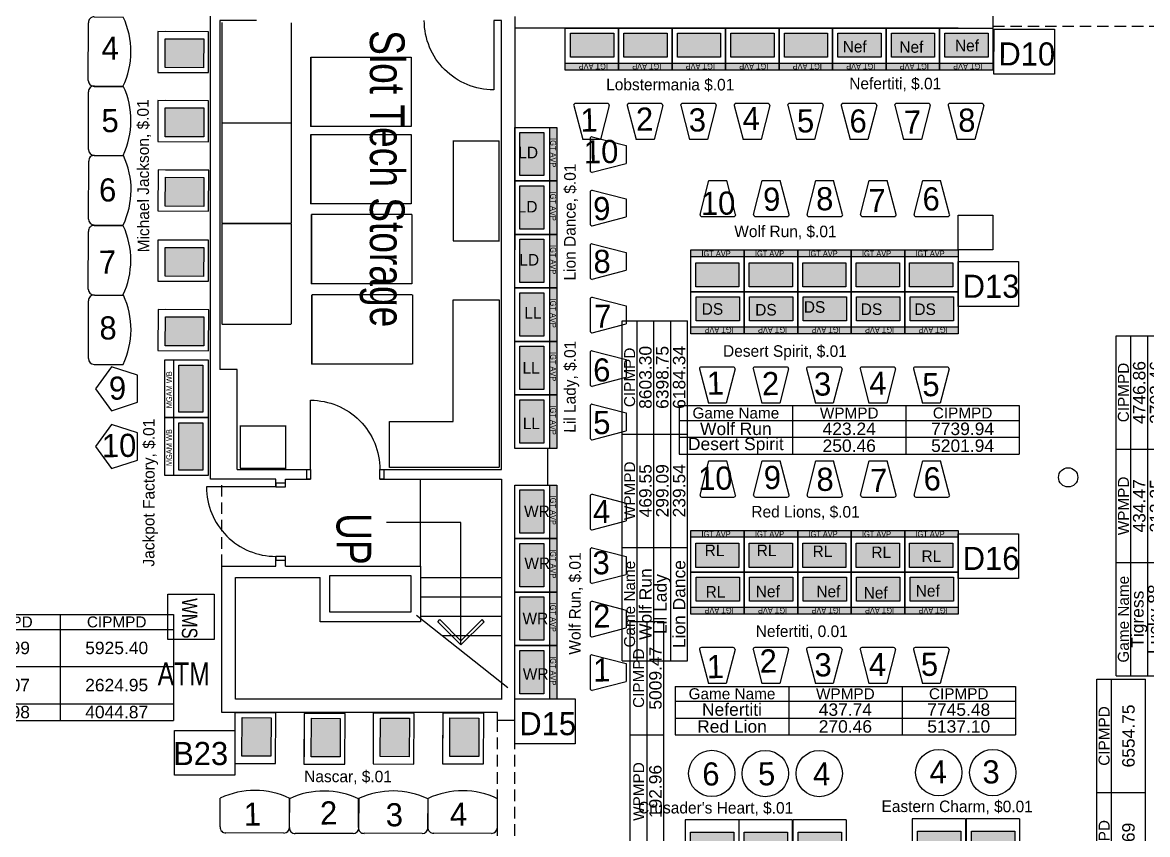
# Model space of a CAD drawing. Header units: inches. Extents: x 3213 to 10275, y -3570 to -435.
# Drawn here: x 8625 to 9209, y -3199 to -2778 of the extents above; entities that cross this region are included whole.
import ezdxf
from ezdxf.enums import TextEntityAlignment as Align

# ---------------------------------------------------------------- set-up
doc = ezdxf.new("R2010")
doc.units = ezdxf.units.IN
doc.header["$LTSCALE"] = 24
doc.header["$MEASUREMENT"] = 0
doc.linetypes.add('HIDDEN', pattern=[0.375, 0.25, -0.125])
for name, color, linetype in [('00 Bally Slots', 9, 'Continuous'), ('00 Bank', 7, 'Continuous'), ('00 IGT Slots', 7, 'Continuous'), ('00 MGAM Slots', 173, 'Continuous'), ('00 PT Enrollment', 7, 'Continuous'), ('00 Themes', 7, 'Continuous'), ('00SDG Game Type', 7, 'Continuous'), ('F1  CLG', 15, 'HIDDEN'), ('F1  COL', 242, 'Continuous'), ('F1  DIM', 4, 'Continuous'), ('F1  DOORS', 1, 'Continuous'), ('F1  WALL', 3, 'Continuous'), ('F1 NOTE', 4, 'Continuous'), ('F1NOTE-CUBE', 4, 'Continuous'), ('FI  STAIRS', 8, 'Continuous'), ('FP1-WALL', 3, 'Continuous'), ('Machine Denoms', 7, 'Continuous')]:
    doc.layers.add(name, color=color, linetype=linetype)
doc.layers.get('00SDG Game Type').off()
doc.layers.get('Machine Denoms').off()
doc.styles.add('ARCHSTYL', font='HAND.SHX', dxfattribs={"width": 0.8})
doc.styles.add('HAND', font='Hand.shx', dxfattribs={"width": 0.8, "height": 0.5})
doc.dimstyles.new('gDIM192', dxfattribs={"dimscale": 192, "dimtxt": 0.125, "dimasz": 0.03125, "dimexe": 0.09375, "dimexo": 0.09375, "dimgap": 0.03125, "dimtad": 1, "dimdec": 0, "dimrnd": 0.015625, "dimzin": 3, "dimdsep": 46, "dimlunit": 4, "dimtxsty": 'HAND', "dimblk1": 'RPSLASH', "dimblk2": 'RPSLASH', "dimsah": 1, "dimcen": 0.09375, "dimdle": 0.03125, "dimclrt": 256, "dimadec": 0, "dimazin": 0, "dimtfac": 2, "dimtdec": 0, "dimtofl": 0, "dimtmove": 2, "dimatfit": 3, "dimldrblk": '_RPATick2', "dimfxl": 1, "dimfrac": 2, "dimtzin": 0, "dimarcsym": 0})

# ---------------------------------------------------------------- blocks, each defined once
blk = doc.blocks.new('_RPATick2')
for p, q in [((-2, 2), (-2.179, 1.821)), ((-2, 2), (0, 0)), ((-2.179, 1.821), (-0.358, 0)), ((-0.358, 0), (-2.179, -1.821)), ((0, 0), (-2, -2)), ((-2, -2), (-2.179, -1.821))]:
    blk.add_line(p, q)
blk.add_lwpolyline([(0, 0), (-1, 0)])
blk = doc.blocks.new('RPSLASH')
blk.add_line((2.762, 0), (-4.5, 0))
at = {"color": 5, "const_width": 0.43}
blk.add_lwpolyline([(-2.149, -2.149), (2.149, 2.149)], dxfattribs=at)
blk = doc.blocks.new('IGT UR')
at = {"linetype": 'ByBlock', "lineweight": -3}
h = blk.add_hatch(color=0, dxfattribs=at)
h.dxf.hatch_style = 1
h.set_gradient(color1=(255, 255, 0), tint=0.32, name='CYLINDER')
h.paths.add_polyline_path([(-2.53, 24.98), (-15.06, 24.98), (-15.06, 2.52), (-2.53, 2.52)])
h = blk.add_hatch(color=7, dxfattribs=at)
h.set_gradient(color1=(241, 237, 14), color2=(18, 202, 42), tint=1)
h.paths.add_polyline_path([(-22.41, 4.76), (-22.41, 20.2), (-17.91, 20.2), (-17.91, 4.76)], flags=9)
at = {"layer": '00 IGT Slots', "linetype": 'ByBlock', "lineweight": -3}
h = blk.add_hatch(color=7, dxfattribs=at)
h.set_gradient(color1=(241, 237, 14), color2=(18, 202, 42), tint=1)
h.paths.add_polyline_path([(-18.14, 27.75), (-21.75, 27.75), (-21.75, 0), (-18.14, 0)])
at = {"color": 0, "linetype": 'ByBlock', "lineweight": -3}
blk.add_lwpolyline([(-15.06, 24.98), (-2.53, 24.98), (-2.53, 2.52), (-15.06, 2.52)], close=True, dxfattribs=at)
at = {"layer": '00 IGT Slots', "color": 20}
for p, q in [((-21.75, 0), (-21.75, 27.75)), ((-21.75, 27.75), (0, 27.75)), ((0, 27.75), (0, 0)), ((0, 0), (-21.75, 0))]:
    blk.add_line(p, q, dxfattribs=at)
at = {"layer": '00 IGT Slots', "color": 20, "ltscale": 25}
for p, q in [((-40.04, 23.22), (-57.75, 18.6)), ((-57.75, 9.34), (-57.75, 18.6)), ((-39.04, 5.79), (-39.04, 22.29)), ((-40.04, 4.79), (-57.76, 9.34))]:
    blk.add_line(p, q, dxfattribs=at)
at = {"layer": '00 IGT Slots', "color": 20, "linetype": 'ByBlock', "lineweight": -3}
blk.add_lwpolyline([(-21.75, 27.75), (-18.14, 27.75), (-18.14, 0), (-21.75, 0)], close=True, dxfattribs=at)
at = {"layer": '00 IGT Slots', "color": 20, "ltscale": 25}
for centre, start, end in [((-40.04, 22.29), 0, 90), ((-40.04, 5.79), 270, 0)]:
    blk.add_arc(centre, 1, start, end, dxfattribs=at)
at = {"layer": '00 IGT Slots', "color": 7, "linetype": 'ByBlock', "lineweight": -3, "insert": (-21.36, 5.52), "char_height": 3, "width": 15.2726, "attachment_point": 1, "rotation": 90, "style": 'HAND'}
blk.add_mtext('IGT AVP', dxfattribs=at)
blk = doc.blocks.new('atm')
at = {"layer": 'F1NOTE-CUBE', "color": 106, "style": 'HAND', "width": 0.8}
blk.add_text('ATM', height=12, rotation=90, dxfattribs=at).set_placement((15.13, 5.89))
blk = doc.blocks.new('Western Money System')
at = {"layer": 'F1 NOTE', "color": 1}
for p, q in [((-11.68, 0), (-11.68, 24)), ((-11.68, 24), (11.68, 24)), ((11.68, 24), (11.68, 0)), ((11.68, 0), (-11.68, 0))]:
    blk.add_line(p, q, dxfattribs=at)
at = {"layer": 'F1 NOTE', "color": 1, "insert": (-9.65, 15.27), "char_height": 8, "width": 21.3295, "attachment_point": 1, "style": 'HAND'}
blk.add_mtext('{\\Fhand.shx;WMS}', dxfattribs=at)
blk = doc.blocks.new('*T344')
at = {"layer": '00 Themes', "linetype": 'ByBlock', "lineweight": -2, "transparency": 16777216}
for p, q in [((0, 0), (176.43, 0)), ((0, 0), (0, -54.99)), ((176.43, 0), (176.43, -54.99)), ((0, -54.99), (176.43, -54.99))]:
    blk.add_line(p, q, dxfattribs=at)
at = {"layer": '00 Themes', "color": 0, "linetype": 'ByBlock', "lineweight": -2, "transparency": 16777216}
for p, q in [((58.81, 0), (58.81, -54.99)), ((117.62, 0), (117.62, -54.99)), ((0, -7.7), (176.43, -7.7)), ((0, -26.97), (176.43, -26.97)), ((0, -46.24), (176.43, -46.24))]:
    blk.add_line(p, q, dxfattribs=at)
at = {"layer": '00 Themes', "color": 0, "lineweight": -3, "transparency": 16777216, "width": 58.689, "attachment_point": 5}
for s, insert, char_height in [('{\\fArial|b0|i0|c0;Game Name', (29.4, -3.85), 5.6858), ('{\\fArial|b0|i0|c0;WPMPD', (88.21, -3.85), 5.6858), ('{\\fArial|b0|i0|c0;CIPMPD', (147.02, -3.85), 5.6858), ('{\\fArial|b0|i0|c0;', (29.4, -17.34), 6.467), ('{\\fArial|b0|i0|c0;\\c65280;411.99 ', (88.21, -17.34), 6.467), ('{\\fArial|b0|i0|c0;\\c52479;5925.40 ', (147.02, -17.34), 6.467), ('{\\fArial|b0|i0|c0;Kingdom Of Titans', (29.4, -36.61), 6.467), ('{\\fArial|b0|i0|c0;\\c52479;216.07 ', (88.21, -36.61), 6.467), ('{\\fArial|b0|i0|c0;\\c255;2624.95 ', (147.02, -36.61), 6.467), ('{\\fArial|b0|i0|c0;Bamboozled', (29.4, -50.61), 6.467), ('{\\fArial|b0|i0|c0;\\c52479;241.98 ', (88.21, -50.61), 6.467), ('{\\fArial|b0|i0|c0;\\c255;4044.87 ', (147.02, -50.61), 6.467)]:
    blk.add_mtext(s, dxfattribs=dict(at, insert=insert, char_height=char_height))
blk = doc.blocks.new('*T395')
at = {"layer": '00 Themes', "linetype": 'ByBlock', "lineweight": -2, "transparency": 16777216}
for p, q in [((0, 0), (176.43, 0)), ((0, 0), (0, -25.19)), ((176.43, 0), (176.43, -25.19)), ((0, -25.19), (176.43, -25.19))]:
    blk.add_line(p, q, dxfattribs=at)
at = {"layer": '00 Themes', "color": 0, "linetype": 'ByBlock', "lineweight": -2, "transparency": 16777216}
for p, q in [((58.81, 0), (58.81, -25.19)), ((117.62, 0), (117.62, -25.19)), ((0, -7.7), (176.43, -7.7)), ((0, -16.44), (176.43, -16.44))]:
    blk.add_line(p, q, dxfattribs=at)
at = {"layer": '00 Themes', "color": 0, "lineweight": -3, "transparency": 16777216, "width": 58.689, "attachment_point": 5}
for s, insert, char_height in [('{\\fArial|b0|i0|c0;Game Name', (29.4, -3.85), 5.6858), ('{\\fArial|b0|i0|c0;WPMPD', (88.21, -3.85), 5.6858), ('{\\fArial|b0|i0|c0;CIPMPD', (147.02, -3.85), 5.6858), ('{\\fArial|b0|i0|c0;Wolf Run', (29.4, -12.07), 6.467), ('{\\fArial|b0|i0|c0;\\c65280;423.24 ', (88.21, -12.07), 6.467), ('{\\fArial|b0|i0|c0;\\c65280;7739.94 ', (147.02, -12.07), 6.467), ('{\\fArial|b0|i0|c0;Desert Spirit', (29.4, -20.82), 6.467), ('{\\fArial|b0|i0|c0;\\c52479;250.46 ', (88.21, -20.82), 6.467), ('{\\fArial|b0|i0|c0;\\c255;5201.94 ', (147.02, -20.82), 6.467)]:
    blk.add_mtext(s, dxfattribs=dict(at, insert=insert, char_height=char_height))
blk = doc.blocks.new('*T397')
at = {"layer": '00 Themes', "linetype": 'ByBlock', "lineweight": -2, "transparency": 16777216}
for p, q in [((0, 0), (0, 176.43)), ((0, 176.43), (25.19, 176.43)), ((25.19, 0), (25.19, 176.43)), ((0, 0), (25.19, 0))]:
    blk.add_line(p, q, dxfattribs=at)
at = {"layer": '00 Themes', "color": 0, "linetype": 'ByBlock', "lineweight": -2, "transparency": 16777216}
for p, q in [((7.7, 0), (7.7, 176.43)), ((16.44, 0), (16.44, 176.43)), ((0, 117.62), (25.19, 117.62)), ((0, 58.81), (25.19, 58.81))]:
    blk.add_line(p, q, dxfattribs=at)
at = {"layer": '00 Themes', "color": 0, "lineweight": -3, "transparency": 16777216, "width": 58.689, "attachment_point": 5, "rotation": 90}
for s, insert, char_height in [('{\\fArial|b0|i0|c0;CIPMPD', (3.85, 147.02), 5.6858), ('{\\fArial|b0|i0|c0;\\c255;4746.86 ', (12.07, 147.02), 6.467), ('{\\fArial|b0|i0|c0;\\c255;2702.46 ', (20.82, 147.02), 6.467), ('{\\fArial|b0|i0|c0;WPMPD', (3.85, 88.21), 5.6858), ('{\\fArial|b0|i0|c0;\\c65280;434.47 ', (12.07, 88.21), 6.467), ('{\\fArial|b0|i0|c0;\\c52479;212.35 ', (20.82, 88.21), 6.467), ('{\\fArial|b0|i0|c0;Game Name', (3.85, 29.4), 5.6858), ('{\\fArial|b0|i0|c0;Lucky 88', (20.82, 29.4), 6.467), ('{\\fArial|b0|i0|c0;Tigress', (12.07, 29.4), 6.467)]:
    blk.add_mtext(s, dxfattribs=dict(at, insert=insert, char_height=char_height))
blk = doc.blocks.new('*T398')
at = {"layer": '00 Themes', "linetype": 'ByBlock', "lineweight": -2, "transparency": 16777216}
for p, q in [((0, 0), (176.43, 0)), ((0, 0), (0, -25.19)), ((176.43, 0), (176.43, -25.19)), ((0, -25.19), (176.43, -25.19))]:
    blk.add_line(p, q, dxfattribs=at)
at = {"layer": '00 Themes', "color": 0, "linetype": 'ByBlock', "lineweight": -2, "transparency": 16777216}
for p, q in [((58.81, 0), (58.81, -25.19)), ((117.62, 0), (117.62, -25.19)), ((0, -7.7), (176.43, -7.7)), ((0, -16.44), (176.43, -16.44))]:
    blk.add_line(p, q, dxfattribs=at)
at = {"layer": '00 Themes', "color": 0, "lineweight": -3, "transparency": 16777216, "width": 58.689, "attachment_point": 5}
for s, insert, char_height in [('{\\fArial|b0|i0|c0;Game Name', (29.4, -3.85), 5.6858), ('{\\fArial|b0|i0|c0;WPMPD', (88.21, -3.85), 5.6858), ('{\\fArial|b0|i0|c0;CIPMPD', (147.02, -3.85), 5.6858), ('{\\fArial|b0|i0|c0;Nefertiti', (29.4, -12.07), 6.467), ('{\\fArial|b0|i0|c0;\\c65280;437.74 ', (88.21, -12.07), 6.467), ('{\\fArial|b0|i0|c0;\\c65280;7745.48 ', (147.02, -12.07), 6.467), ('{\\fArial|b0|i0|c0;Red Lion', (29.4, -20.82), 6.467), ('{\\fArial|b0|i0|c0;\\c52479;270.46 ', (88.21, -20.82), 6.467), ('{\\fArial|b0|i0|c0;\\c255;5137.10 ', (147.02, -20.82), 6.467)]:
    blk.add_mtext(s, dxfattribs=dict(at, insert=insert, char_height=char_height))
blk = doc.blocks.new('*T399')
at = {"layer": '00 Themes', "linetype": 'ByBlock', "lineweight": -2, "transparency": 16777216}
for p, q in [((0, 0), (0, 176.43)), ((0, 176.43), (17.49, 176.43)), ((17.49, 0), (17.49, 176.43)), ((0, 0), (17.49, 0))]:
    blk.add_line(p, q, dxfattribs=at)
at = {"layer": '00 Themes', "color": 0, "linetype": 'ByBlock', "lineweight": -2, "transparency": 16777216}
for p, q in [((8.74, 0), (8.74, 176.43)), ((0, 117.62), (17.49, 117.62)), ((0, 58.81), (17.49, 58.81))]:
    blk.add_line(p, q, dxfattribs=at)
at = {"layer": '00 Themes', "color": 0, "lineweight": -3, "transparency": 16777216, "width": 58.689, "attachment_point": 5, "rotation": 90}
for s, insert, char_height in [('{\\fArial|b0|i0|c0;CIPMPD', (4.37, 147.02), 5.6858), ('{\\fArial|b0|i0|c0;\\c255;5009.47 ', (13.11, 147.02), 6.467), ('{\\fArial|b0|i0|c0;WPMPD', (4.37, 88.21), 5.6858), ('{\\fArial|b0|i0|c0;\\c255;192.96 ', (13.11, 88.21), 6.467), ('{\\fArial|b0|i0|c0;Game Name', (4.37, 29.4), 5.6858), ('{\\fArial|b0|i0|c0;Fire Horse', (13.11, 29.4), 6.467)]:
    blk.add_mtext(s, dxfattribs=dict(at, insert=insert, char_height=char_height))
blk = doc.blocks.new('*T400')
at = {"layer": '00 Themes', "linetype": 'ByBlock', "lineweight": -2, "transparency": 16777216}
for p, q in [((0, 0), (0, 176.43)), ((0, 176.43), (25.29, 176.43)), ((25.29, 0), (25.29, 176.43)), ((0, 0), (25.29, 0))]:
    blk.add_line(p, q, dxfattribs=at)
at = {"layer": '00 Themes', "color": 0, "linetype": 'ByBlock', "lineweight": -2, "transparency": 16777216}
for p, q in [((7.7, 0), (7.7, 176.43)), ((0, 117.62), (25.29, 117.62)), ((0, 58.81), (25.29, 58.81))]:
    blk.add_line(p, q, dxfattribs=at)
at = {"layer": '00 Themes', "color": 0, "lineweight": -3, "transparency": 16777216, "width": 58.689, "attachment_point": 5, "rotation": 90}
for s, insert, char_height in [('{\\fArial|b0|i0|c0;CIPMPD', (3.85, 147.02), 5.6858), ('{\\fArial|b0|i0|c0;\\c65280;6554.75 ', (16.49, 147.02), 6.467), ('{\\fArial|b0|i0|c0;WPMPD', (3.85, 88.21), 5.6858), ('{\\fArial|b0|i0|c0;\\c65280;415.69 ', (16.49, 88.21), 6.467), ('{\\fArial|b0|i0|c0;Game Name', (3.85, 29.4), 5.6858), ('{\\fArial|b0|i0|c0;Meltdown', (16.49, 29.4), 6.467)]:
    blk.add_mtext(s, dxfattribs=dict(at, insert=insert, char_height=char_height))
blk = doc.blocks.new('*T405')
at = {"layer": '00 Themes', "linetype": 'ByBlock', "lineweight": -2, "transparency": 16777216}
for p, q in [((0, 0), (0, 176.43)), ((0, 176.43), (33.93, 176.43)), ((33.93, 0), (33.93, 176.43)), ((0, 0), (33.93, 0))]:
    blk.add_line(p, q, dxfattribs=at)
at = {"layer": '00 Themes', "color": 0, "linetype": 'ByBlock', "lineweight": -2, "transparency": 16777216}
for p, q in [((7.7, 0), (7.7, 176.43)), ((16.44, 0), (16.44, 176.43)), ((25.19, 0), (25.19, 176.43)), ((0, 117.62), (33.93, 117.62)), ((0, 58.81), (33.93, 58.81))]:
    blk.add_line(p, q, dxfattribs=at)
at = {"layer": '00 Themes', "color": 0, "lineweight": -3, "transparency": 16777216, "width": 58.689, "attachment_point": 5, "rotation": 90}
for s, insert, char_height in [('{\\fArial|b0|i0|c0;CIPMPD', (3.85, 147.02), 5.6858), ('{\\fArial|b0|i0|c0;\\c65280;8603.30 ', (12.07, 147.02), 6.467), ('{\\fArial|b0|i0|c0;\\c52479;6398.75 ', (20.82, 147.02), 6.467), ('{\\fArial|b0|i0|c0;\\c52479;6184.34 ', (29.56, 147.02), 6.467), ('{\\fArial|b0|i0|c0;WPMPD', (3.85, 88.21), 5.6858), ('{\\fArial|b0|i0|c0;\\c65280;469.55 ', (12.07, 88.21), 6.467), ('{\\fArial|b0|i0|c0;\\c52479;299.09 ', (20.82, 88.21), 6.467), ('{\\fArial|b0|i0|c0;\\c52479;239.54 ', (29.56, 88.21), 6.467), ('{\\fArial|b0|i0|c0;Game Name', (3.85, 29.4), 5.6858), ('{\\fArial|b0|i0|c0;Wolf Run', (12.07, 29.4), 6.467), ('{\\fArial|b0|i0|c0;Lion Dance', (29.56, 29.4), 6.467), ('{\\fArial|b0|i0|c0;Lil Lady', (20.82, 29.4), 6.467)]:
    blk.add_mtext(s, dxfattribs=dict(at, insert=insert, char_height=char_height))
blk = doc.blocks.new('Bally V22')
at = {"linetype": 'ByBlock', "lineweight": -3}
h = blk.add_hatch(color=0, dxfattribs=at)
h.dxf.hatch_style = 1
h.set_gradient(color1=(255, 63, 0), tint=0.32)
h.paths.add_polyline_path([(16.43, 24.99), (2.51, 24.99), (2.51, 2.52), (16.43, 2.52)])
at = {"color": 192, "linetype": 'ByBlock', "lineweight": -3}
blk.add_lwpolyline([(2.51, 24.99), (16.43, 24.99), (16.43, 2.52), (2.51, 2.52)], close=True, dxfattribs=at)
at = {"layer": '00 Bally Slots', "color": 192, "ltscale": 25}
for p, q in [((22.86, 27.75), (0, 27.75)), ((0, 0), (0, 27.75)), ((22.86, 0), (22.86, 27.75)), ((22.86, 0), (0, 0))]:
    blk.add_line(p, q, dxfattribs=at)
at = {"layer": '00 Bally Slots', "color": 192}
blk.add_circle((46.85, 13.96), 12.01, dxfattribs=at)
blk = doc.blocks.new('SDG 21in Slot Carousel end')
at = {"linetype": 'ByBlock', "lineweight": -3}
h = blk.add_hatch(color=0, dxfattribs=at)
h.dxf.hatch_style = 1
h.set_gradient(color1=(102, 0, 204), tint=0.32, name='CYLINDER')
h.paths.add_polyline_path([(17.5, 22.47), (2.5, 22.47), (2.5, 2.49), (17.5, 2.49)])
at = {"color": 192, "linetype": 'ByBlock', "lineweight": -3}
blk.add_lwpolyline([(2.5, 22.47), (17.5, 22.47), (17.5, 2.49), (2.5, 2.49)], close=True, dxfattribs=at)
at = {"layer": '00 Bally Slots', "color": 192, "linetype": 'ByBlock', "lineweight": -3}
for p, q in [((-7.38, 59.29), (-7.38, 44.29)), ((-4.38, 62.29), (25.62, 62.29)), ((25.62, 62.29), (25.62, 62.29)), ((28.62, 59.29), (28.62, 44.29))]:
    blk.add_line(p, q, dxfattribs=at)
at = {"layer": '00 Bally Slots', "color": 192}
for p, q in [((0, 26.29), (0, 0)), ((21.25, 26.29), (0, 26.29)), ((21.25, 0), (21.25, 26.29)), ((21.25, 0), (21.25, 22.5)), ((0, 0), (21.25, 0))]:
    blk.add_line(p, q, dxfattribs=at)
at = {"layer": '00 Bally Slots', "color": 192, "linetype": 'ByBlock', "lineweight": -3}
for centre, radius, start, end in [((-4.29, 59.2), 3.09, 91.62606, 178.37394), ((25.9, 59.57), 2.74, 354.15355, 95.84645), ((10.62, 82.31), 42.06, 244.66337, 295.33663)]:
    blk.add_arc(centre, radius, start, end, dxfattribs=at)
blk = doc.blocks.new('MGAM_WB')
at = {"linetype": 'ByBlock', "lineweight": -3}
h = blk.add_hatch(color=0, dxfattribs=at)
h.dxf.hatch_style = 1
h.set_gradient(color1=(0, 255, 0), tint=0.32, name='CYLINDER')
h.paths.add_polyline_path([(4587.43, -1798.98), (4575.04, -1798.98), (4575.04, -1823.39), (4587.43, -1823.39)])
h = blk.add_hatch(color=3, dxfattribs=at)
h.set_gradient(color1=(38, 153, 0), color2=(0, 0, 0), centered=1, tint=1)
h.paths.add_polyline_path([(4567.78, -1822.1), (4567.78, -1803.68), (4572.28, -1803.68), (4572.28, -1822.1)], flags=9)
h = blk.add_hatch(color=30, dxfattribs=at)
h.set_gradient(color1=(0, 173, 0), color2=(0, 0, 0), centered=1, tint=1, name='HEMISPHERICAL')
h.paths.add_polyline_path([(4567.78, -1823.25), (4567.78, -1804.84), (4572.28, -1804.84), (4572.28, -1823.25)], flags=9)
at = {"color": 3, "linetype": 'ByBlock', "lineweight": -3}
blk.add_line((4590.3, -1796.2), (4590.3, -1826.2), dxfattribs=at)
at = {"color": 94, "linetype": 'ByBlock', "lineweight": -3}
for points in [[(4567.8, -1796.2), (4590.3, -1796.2), (4590.3, -1826.2), (4567.8, -1826.2)], [(4531.8, -1811.2), (4540.1, -1822.63), (4553.53, -1818.27), (4553.53, -1804.14), (4540.1, -1799.78)]]:
    blk.add_lwpolyline(points, close=True, dxfattribs=at)
at = {"color": 3, "linetype": 'ByBlock', "lineweight": -3}
blk.add_lwpolyline([(4567.8, -1796.2), (4572.2, -1796.2), (4572.2, -1826.2), (4567.8, -1826.2)], close=True, dxfattribs=at)
at = {"color": 0, "linetype": 'ByBlock', "lineweight": -3}
blk.add_lwpolyline([(4575.04, -1798.98), (4587.43, -1798.98), (4587.43, -1823.39), (4575.04, -1823.39)], close=True, dxfattribs=at)
at = {"color": 7, "linetype": 'ByBlock', "lineweight": -3, "insert": (4568.53, -1821.35), "char_height": 3, "width": 19.5024, "attachment_point": 1, "rotation": 90, "style": 'HAND'}
blk.add_mtext('MGAM WB', dxfattribs=at)

msp = doc.modelspace()

# ---------------------------------------------------------------- linework, layer by layer
at = {"layer": '00 Bank'}
for points in [[(9160.32, -2804.44), (9129, -2804.42), (9129.01, -2781.14), (9160.32, -2781.16)], [(9141.78, -2924.97), (9110.47, -2924.95), (9110.48, -2901.67), (9141.78, -2901.68)], [(9141.79, -3066.16), (9110.47, -3066.14), (9110.48, -3042.86), (9141.79, -3042.88)], [(8911.79, -3151.86), (8880.47, -3151.84), (8880.48, -3128.56), (8911.79, -3128.57)], [(8735.23, -3168.16), (8703.91, -3168.14), (8703.92, -3144.86), (8735.23, -3144.88)]]:
    msp.add_lwpolyline(points, close=True, dxfattribs=at)
at = {"layer": '00 Themes'}
msp.add_lwpolyline([(8871.48, -3139.61), (8880.48, -3139.61), (8880.48, -3017.61), (8897.48, -3017.61), (8897.48, -2998.61), (8880.48, -2998.61), (8880.48, -2895.61)], dxfattribs=at)
at = {"layer": 'F1  CLG'}
for points in [[(9128.48, -2779.61), (9430.48, -2779.61)], [(8728.48, -3059.61), (8728.48, -3014.61)], [(8871.48, -3235.61), (8871.48, -3139.61)], [(8880.48, -3235.61), (8880.48, -3139.61)]]:
    msp.add_lwpolyline(points, dxfattribs=at)
at = {"layer": 'F1  COL'}
msp.add_circle((9167.48, -3013.61), 5, dxfattribs=at)
at = {"layer": 'F1  DOORS'}
for points in [[(8869.48, -2776.61), (8869.48, -2812.61, -0.414214), (8833.48, -2776.61, 0)], [(8774.48, -3009.61), (8774.48, -2973.61, -0.414214), (8810.48, -3009.61, 0)], [(8756.48, -3018.61), (8720.48, -3018.61, 0.414214), (8756.48, -3054.61, 0)]]:
    msp.add_lwpolyline(points, format="xyb", dxfattribs=at)
for points in [[(8774.48, -3014.61), (8772.48, -3014.61), (8772.48, -3009.61), (8774.48, -3009.61)], [(8812.48, -3014.61), (8810.48, -3014.61), (8810.48, -3009.61), (8812.48, -3009.61)], [(8761.48, -3018.61), (8761.48, -3016.61), (8756.48, -3016.61), (8756.48, -3018.61)], [(8761.48, -3056.61), (8761.48, -3054.61), (8756.48, -3054.61), (8756.48, -3056.61)]]:
    msp.add_lwpolyline(points, close=True, dxfattribs=at)
at = {"layer": 'F1  WALL'}
for points in [[(8722.48, -3014.61), (8722.48, -2674.61)], [(8746.48, -2776.61), (8727.48, -2776.61), (8727.48, -2957.61)], [(8810.48, -3009.61), (8873.48, -3009.61), (8873.48, -2776.61), (8869.48, -2776.61)], [(8736.48, -3009.61), (8736.48, -2957.61), (8727.48, -2957.61)], [(8736.48, -3009.61), (8774.48, -3009.61)], [(8756.48, -3014.61), (8722.48, -3014.61)], [(8756.48, -3018.61), (8756.48, -3014.61)], [(8761.48, -3014.61), (8774.48, -3014.61)], [(8761.48, -3018.61), (8761.48, -3014.61)], [(8810.48, -3014.61), (8873.48, -3014.61)], [(8873.48, -3014.61), (8873.48, -3128.83)], [(8871.48, -3139.61), (8871.48, -3135.61), (8728.48, -3135.61), (8728.48, -3059.61), (8756.48, -3059.61), (8756.48, -3054.61)], [(8761.48, -3059.61), (8761.48, -3054.61)], [(8761.48, -3059.61), (8831.48, -3059.61)], [(8831.48, -3059.61), (8831.48, -3088.61)], [(8873.48, -3128.61), (8735.48, -3128.61), (8735.48, -3065.61)], [(8735.48, -3065.61), (8779.48, -3065.61)], [(8831.48, -3088.61), (8779.48, -3088.61), (8779.48, -3065.61)]]:
    msp.add_lwpolyline(points, dxfattribs=at)
for points in [[(9110.48, -2877.61), (9128.48, -2877.61), (9128.48, -2895.61), (9110.48, -2895.61)], [(8826.48, -3064.61), (8826.48, -3083.61), (8784.48, -3083.61), (8784.48, -3064.61)]]:
    msp.add_lwpolyline(points, close=True, dxfattribs=at)
at = {"layer": 'FI  STAIRS'}
for points in [[(8831.48, -3059.61), (8831.48, -3014.61)], [(8831.48, -3065.61), (8873.48, -3065.61)], [(8831.48, -3075.61), (8873.48, -3075.61)], [(8829.34, -3085.16), (8876.75, -3122.66)], [(8831.48, -3085.61), (8873.48, -3085.61)], [(8842.56, -3095.61), (8873.48, -3095.61)]]:
    msp.add_lwpolyline(points, dxfattribs=at)
at = {"layer": 'FP1-WALL'}
for p, q in [((9128.48, -2769.61), (9128.48, -2780.61)), ((8880.48, -2774.61), (8880.48, -2895.61)), ((9110.48, -2780.61), (8880.48, -2780.61)), ((9110.48, -2780.61), (9128.48, -2780.61))]:
    msp.add_line(p, q, dxfattribs=at)
at = {"layer": 'FP1-WALL', "color": 192, "lineweight": -3}
for p, q in [((8728.49, -2777.65), (8728.49, -2829.65)), ((8764.41, -2777.74), (8764.41, -2829.74)), ((8774.46, -2795.62), (8774.46, -2831.62)), ((8774.64, -2795.72), (8774.64, -2831.72)), ((8826.69, -2795.72), (8774.69, -2795.72)), ((8826.73, -2795.67), (8826.73, -2831.67)), ((8728.42, -2829.73), (8764.42, -2829.73)), ((8728.48, -2829.77), (8728.48, -2881.77)), ((8764.41, -2829.74), (8764.41, -2881.74)), ((8774.43, -2835.74), (8774.43, -2871.74)), ((8774.61, -2835.84), (8774.61, -2871.84)), ((8826.65, -2835.84), (8774.65, -2835.84)), ((8826.72, -2831.66), (8774.72, -2831.66)), ((8826.7, -2835.79), (8826.7, -2871.79)), ((8826.69, -2871.78), (8774.69, -2871.78)), ((8728.38, -2882), (8764.38, -2882)), ((8728.43, -2882.04), (8728.43, -2934.04)), ((8728.48, -2881.82), (8764.48, -2881.82)), ((8764.36, -2882.01), (8764.36, -2934.01)), ((8774.72, -2877.22), (8774.72, -2913.22)), ((8774.9, -2877.32), (8774.9, -2913.32)), ((8826.95, -2877.32), (8774.95, -2877.32)), ((8826.99, -2877.27), (8826.99, -2913.27)), ((8826.98, -2913.25), (8774.98, -2913.25)), ((8775, -2918.9), (8775, -2954.9)), ((8775.18, -2919), (8775.18, -2955)), ((8827.22, -2919), (8775.22, -2919)), ((8827.27, -2918.95), (8827.27, -2954.95)), ((8728.43, -2934.09), (8764.43, -2934.09)), ((8827.26, -2954.93), (8775.26, -2954.93))]:
    msp.add_line(p, q, dxfattribs=at)
at = {"layer": 'FP1-WALL', "color": 4, "lineweight": -3}
for p, q in [((8848.37, -2839), (8872.37, -2839)), ((8848.64, -2890.86), (8848.64, -2838.88)), ((8872.3, -2891.08), (8872.3, -2839.11)), ((8848.4, -2890.98), (8872.4, -2890.98)), ((8737.77, -2986.97), (8761.77, -2986.97)), ((8738.04, -3008.87), (8738.04, -2986.85)), ((8761.7, -3008.87), (8761.7, -2987.08)), ((8737.87, -3008.87), (8761.87, -3008.87))]:
    msp.add_line(p, q, dxfattribs=at)
at = {"layer": 'FP1-WALL', "color": 6, "lineweight": -3}
for p, q in [((8848.38, -2921.49), (8872.38, -2921.49)), ((8848.46, -2984.66), (8848.46, -2921.49)), ((8872.26, -2921.49), (8872.26, -3008.41)), ((8815.47, -2984.56), (8848.46, -2984.56)), ((8815.47, -3008.56), (8815.47, -2984.56)), ((8872.27, -3008.56), (8815.47, -3008.56))]:
    msp.add_line(p, q, dxfattribs=at)

# ---------------------------------------------------------------- block references
for name, p in [('*T405', (8936.15, -3108.78)), ('*T397', (9192.3, -3116.62)), ('*T395', (8965.69, -2976.41)), ('*T344', (8526.88, -3084.8)), ('*T399', (8940.3, -3264.81)), ('*T398', (8963.69, -3122.06)), ('*T400', (9182.3, -3294.81))]:
    msp.add_blockref(name, p)
at = {"layer": '00 Bally Slots', "color": 214}
for p, rotation in [((8721.46, -2803.67), 89.74219634424871), ((8721.51, -2839.49), 89.74219634424871), ((8721.59, -2875.53), 89.74219634424871), ((8721.45, -2911.89), 89.74219634424871), ((8721.53, -2947.93), 89.74219634424871), ((8756.48, -3135.84), 179.7421963442487), ((8792.42, -3136.15), 179.7421963442487), ((8828.24, -3136.11), 179.7421963442487), ((8864.28, -3136.02), 179.7421963442487)]:
    msp.add_blockref('SDG 21in Slot Carousel end', p, dxfattribs=dict(at, rotation=rotation))
at = {"layer": '00 IGT Slots', "ltscale": 25}
for p, rotation in [((8934.23, -2780.61), 90), ((8961.98, -2780.61), 90), ((8989.73, -2780.61), 90), ((9017.48, -2780.61), 90), ((9045.23, -2780.61), 90), ((9072.98, -2780.61), 90), ((9100.73, -2780.61), 90), ((9128.48, -2780.61), 90), ((8880.48, -2832.11), 180), ((8971.73, -2917.36), 270), ((8999.48, -2917.36), 270), ((9027.23, -2917.36), 270), ((9054.98, -2917.36), 270), ((9082.73, -2917.36), 270), ((8880.48, -2859.86), 180), ((8880.48, -2887.61), 180), ((8880.48, -2915.36), 180), ((8999.48, -2917.36), 90), ((9027.23, -2917.36), 90), ((9054.98, -2917.36), 90), ((9082.73, -2917.36), 90), ((9110.48, -2917.36), 90), ((8880.48, -2943.11), 180), ((8880.48, -2970.86), 180), ((8971.73, -3062.86), 270), ((8999.48, -3062.86), 270), ((9027.23, -3062.86), 270), ((9054.98, -3062.86), 270), ((9082.73, -3062.86), 270), ((8880.48, -3017.61), 180), ((8880.48, -3045.36), 180), ((8999.48, -3062.86), 90), ((9027.23, -3062.86), 90), ((9054.98, -3062.86), 90), ((9082.73, -3062.86), 90), ((9110.48, -3062.86), 90), ((8880.48, -3073.11), 180), ((8880.48, -3100.86), 180)]:
    msp.add_blockref('IGT UR', p, dxfattribs=dict(at, rotation=rotation))
at = {"layer": '00 MGAM Slots', "color": 7, "linetype": 'ByBlock', "lineweight": -3}
for p in [(4131.09, -1156.42), (4131.09, -1186.42)]:
    msp.add_blockref('MGAM_WB', p, dxfattribs=at)
at = {"layer": '00 Themes', "color": 10, "lineweight": -3, "transparency": 33554661, "rotation": 89.99999999999999}
for p in [(8996.55, -3214.08), (9024.34, -3214.13), (9052.34, -3214.13), (9114.3, -3213.66), (9142.3, -3213.66)]:
    msp.add_blockref('Bally V22', p, dxfattribs=at)
at = {"layer": '00SDG Game Type', "color": 6, "rotation": 270}
msp.add_blockref('atm', (8689.23, -3106.45), dxfattribs=at)
at = {"layer": 'Machine Denoms', "color": 1, "rotation": 270}
msp.add_blockref('Western Money System', (8700.45, -3085.97), dxfattribs=at)

# ---------------------------------------------------------------- texts
at = {"layer": '00 Bank'}
for s, p in [('D10', (9131.29, -2799.95)), ('D13', (9112.75, -2920.48)), ('D16', (9112.76, -3061.67)), ('D15', (8882.76, -3147.37)), ('B23', (8703.17, -3162.87))]:
    msp.add_text(s, height=12, rotation=359.97523, dxfattribs=at).set_placement(p)
at = {"layer": '00 PT Enrollment', "style": 'ARCHSTYL'}
for s, p in [('4', (8670.6, -2796.98)), ('5', (8670.59, -2834.53)), ('1', (8919.02, -2834.25)), ('2', (8947.87, -2833.78)), ('3', (8975.22, -2834.19)), ('4', (9003.14, -2833.49)), ('5', (9031.35, -2834.67)), ('6', (9058.61, -2834.73)), ('7', (9086.88, -2835.3)), ('8', (9114.99, -2834.31)), ('10', (8925.31, -2850.66)), ('6', (8669.3, -2870.51)), ('10', (8985.97, -2877.42)), ('9', (9013.81, -2875.31)), ('8', (9041.27, -2875.07)), ('7', (9068.55, -2876.02)), ('6', (9096.5, -2875.15)), ('9', (8925.65, -2880.17)), ('7', (8669.3, -2907.93)), ('8', (8925.78, -2907.58)), ('7', (8926.25, -2936.02)), ('8', (8669.5, -2942.1)), ('6', (8925.65, -2963.89)), ('1', (8984.52, -2970.74)), ('2', (9013.21, -2970.97)), ('4', (9068.88, -2970.75)), ('9', (8674.45, -2973.31)), ('3', (9040.2, -2971.21)), ('5', (9096.37, -2971.52)), ('5', (8925.66, -2991.17)), ('10', (8675.26, -3003.09)), ('10', (8984.55, -3020.08)), ('9', (9014.14, -3019.67)), ('8', (9041.47, -3020.63)), ('7', (9069.33, -3021.22)), ('6', (9097.05, -3020.35)), ('4', (8925.54, -3037.34)), ('3', (8925.31, -3063.91)), ('2', (8925.65, -3091.54)), ('2', (9012.02, -3114.86)), ('3', (9040.42, -3116.88)), ('5', (9095.64, -3116.6)), ('1', (8925.66, -3119.53)), ('1', (8984.52, -3117.79)), ('4', (9068.63, -3116.77)), ('6', (8982.25, -3173.49)), ('5', (9011.15, -3173.39)), ('4', (9039.69, -3173.44)), ('4', (9100.12, -3172.37)), ('3', (9127.57, -3172.41)), ('1', (8744.34, -3194.33)), ('2', (8783.95, -3193.69)), ('3', (8818.03, -3194.64)), ('4', (8851.31, -3194.33))]:
    msp.add_text(s, height=12, rotation=1, dxfattribs=at).set_placement(p, align=Align.CENTER)
at = {"layer": '00 Themes', "linetype": 'HIDDEN'}
for s, p in [('Nef', (9050.5, -2793.16)), ('Nef', (9079.9, -2793.34)), ('Nef', (9108.75, -2792.61)), ('LD', (8882.22, -2848.11)), ('LD', (8881.94, -2876.21)), ('LD', (8882.77, -2903.75)), ('DS', (8977.38, -2929.25)), ('DS', (9005.13, -2929.67)), ('DS', (9030.34, -2928.22)), ('DS', (9059.89, -2929.38)), ('DS', (9087.7, -2929.38)), ('LL', (8885.39, -2931.21)), ('LL', (8884.41, -2959.83)), ('LL', (8884.57, -2988.61)), ('WR', (8885.22, -3034.24)), ('RL', (8978.89, -3054.49)), ('RL', (9005.89, -3054.49)), ('RL', (9034.89, -3054.99)), ('RL', (9065.39, -3055.49)), ('RL', (9091.39, -3057.49)), ('WR', (8885.39, -3061.21)), ('Nef', (9005.42, -3075.79)), ('Nef', (9036.84, -3075.79)), ('Nef', (9088.39, -3075.49)), ('RL', (8979.39, -3075.99)), ('Nef', (9061.39, -3076.49)), ('WR', (8884.41, -3089.83)), ('WR', (8884.57, -3118.61))]:
    msp.add_text(s, height=6, dxfattribs=at).set_placement(p)
for s, rotation, p in [('Lobstermania $.01', 359.89816, (8927.81, -2812.8)), ('Nefertiti, $.01', 359.89816, (9053.91, -2812.25)), ('Michael Jackson, $.01', 90.20692, (8690.8, -2896.9)), ('Lion Dance, $.01', 89.89816, (8911.94, -2911.51)), ('Wolf Run, $.01', 359.89816, (8994.27, -2888.96)), ('Lil Lady, $.01', 89.89816, (8911.98, -2990.49)), ('Desert Spirit, $.01', 359.89816, (8988.45, -2951.04)), ('Jackpot Factory, $.01', 89.89816, (8693.46, -3059.91)), ('Red Lions, $.01', 359.89816, (9003.13, -3034.4)), ('Wolf Run, $.01', 89.89816, (8914.56, -3105.6)), ('Nefertiti, 0.01', 359.89816, (9005.42, -3096.39)), ('Nascar, $.01', 359.89816, (8771.17, -3171.73)), ("Crusader's Heart, $.01", 359.89816, (8944.38, -3187.95)), ('Eastern Charm, $0.01', 359.89816, (9070.64, -3187.23))]:
    msp.add_text(s, height=6, rotation=rotation, dxfattribs=at).set_placement(p)
at = {"layer": 'F1  DIM', "char_height": 18, "attachment_point": 1, "rotation": 270, "style": 'HAND'}
for s, insert, width in [('Slot Tech Storage', (8823.26, -2781.61), 465.6875), ('{\\Fhand.shx;UP}', (8805.95, -3032.19), 82.6875)]:
    msp.add_mtext(s, dxfattribs=dict(at, insert=insert, width=width))

# ---------------------------------------------------------------- leaders
at = {"layer": 'F1  DIM'}
msp.add_leader([(8852.48, -3100.5), (8852.48, -3037.11), (8813.84, -3037.11)], dimstyle='gDIM192', override={"dimgap": 0.03125, "dimtad": 0}, dxfattribs=at)

doc.saveas('drawing.dxf')
